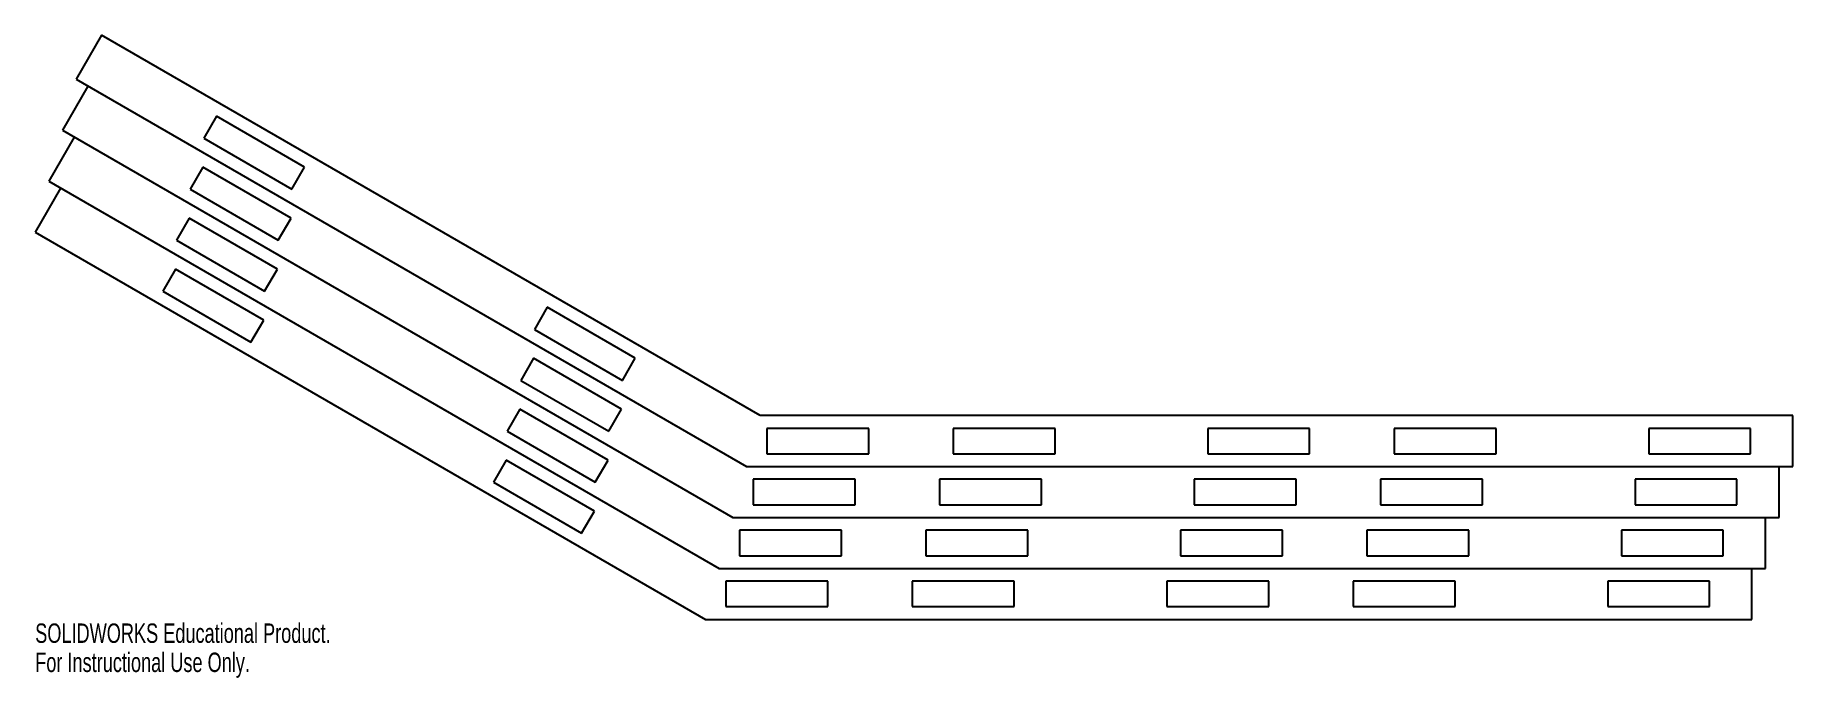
# Model space of a CAD drawing. Header units: inches. Extents: x -16.9 to 0.4, y -0.8 to 5.5.
import ezdxf

# ---------------------------------------------------------------- set-up
doc = ezdxf.new("R2010")
doc.units = ezdxf.units.IN
doc.header["$MEASUREMENT"] = 0
doc.styles.add('SLDTEXTSTYLE0', font='TXT', dxfattribs={"width": 0.7})

msp = doc.modelspace()

# ---------------------------------------------------------------- linework, layer by layer
at = {"color": 7, "linetype": 'Continuous', "lineweight": 25}
for p, q in [((-16.207, 5.483), (-16.457, 5.05)), ((-9.74, 1.75), (-16.207, 5.483)), ((-16.457, 5.05), (-9.874, 1.25)), ((-16.341, 4.983), (-16.591, 4.55)), ((-15.078, 4.688), (-15.203, 4.471)), ((-14.212, 4.188), (-15.078, 4.688)), ((-16.591, 4.55), (-10.008, 0.75)), ((-16.475, 4.483), (-16.725, 4.05)), ((-15.203, 4.471), (-14.337, 3.971)), ((-15.212, 4.188), (-15.337, 3.971)), ((-14.346, 3.688), (-15.212, 4.188)), ((-14.337, 3.971), (-14.212, 4.188)), ((-16.608, 3.983), (-16.858, 3.55)), ((-16.725, 4.05), (-10.142, 0.25)), ((-15.337, 3.971), (-14.471, 3.471)), ((-15.346, 3.688), (-15.471, 3.471)), ((-14.48, 3.188), (-15.346, 3.688)), ((-14.471, 3.471), (-14.346, 3.688)), ((-16.858, 3.55), (-10.276, -0.25)), ((-15.471, 3.471), (-14.605, 2.971)), ((-15.48, 3.188), (-15.605, 2.971)), ((-14.614, 2.688), (-15.48, 3.188)), ((-14.605, 2.971), (-14.48, 3.188)), ((-15.605, 2.971), (-14.739, 2.471)), ((-11.831, 2.813), (-11.956, 2.596)), ((-10.965, 2.313), (-11.831, 2.813)), ((-14.739, 2.471), (-14.614, 2.688)), ((-11.956, 2.596), (-11.09, 2.096)), ((-11.965, 2.313), (-12.09, 2.096)), ((-11.099, 1.813), (-11.965, 2.313)), ((-11.09, 2.096), (-10.965, 2.313)), ((-12.09, 2.096), (-11.224, 1.596)), ((-12.099, 1.813), (-12.224, 1.596)), ((-11.233, 1.313), (-12.099, 1.813)), ((-11.224, 1.596), (-11.099, 1.813)), ((0.402, 1.75), (-9.74, 1.75)), ((0.402, 1.25), (0.402, 1.75)), ((-12.224, 1.596), (-11.358, 1.096)), ((-8.673, 1.625), (-9.673, 1.625)), ((-9.673, 1.625), (-9.673, 1.375)), ((-8.673, 1.375), (-8.673, 1.625)), ((-6.843, 1.625), (-7.843, 1.625)), ((-7.843, 1.625), (-7.843, 1.375)), ((-6.843, 1.375), (-6.843, 1.625)), ((-4.343, 1.625), (-5.343, 1.625)), ((-5.343, 1.625), (-5.343, 1.375)), ((-4.343, 1.375), (-4.343, 1.625)), ((-2.513, 1.625), (-3.513, 1.625)), ((-3.513, 1.625), (-3.513, 1.375)), ((-2.513, 1.375), (-2.513, 1.625)), ((-0.013, 1.625), (-1.013, 1.625)), ((-1.013, 1.625), (-1.013, 1.375)), ((-0.013, 1.375), (-0.013, 1.625)), ((-12.233, 1.313), (-12.358, 1.096)), ((-11.367, 0.813), (-12.233, 1.313)), ((-11.358, 1.096), (-11.233, 1.313)), ((-9.874, 1.25), (0.402, 1.25)), ((-9.673, 1.375), (-8.673, 1.375)), ((-7.843, 1.375), (-6.843, 1.375)), ((-5.343, 1.375), (-4.343, 1.375)), ((-3.513, 1.375), (-2.513, 1.375)), ((-1.013, 1.375), (-0.013, 1.375)), ((0.268, 0.75), (0.268, 1.25)), ((-12.358, 1.096), (-11.492, 0.596)), ((-8.807, 1.125), (-9.807, 1.125)), ((-9.807, 1.125), (-9.807, 0.875)), ((-8.807, 0.875), (-8.807, 1.125)), ((-6.977, 1.125), (-7.977, 1.125)), ((-7.977, 1.125), (-7.977, 0.875)), ((-6.977, 0.875), (-6.977, 1.125)), ((-4.477, 1.125), (-5.477, 1.125)), ((-5.477, 1.125), (-5.477, 0.875)), ((-4.477, 0.875), (-4.477, 1.125)), ((-2.647, 1.125), (-3.647, 1.125)), ((-3.647, 1.125), (-3.647, 0.875)), ((-2.647, 0.875), (-2.647, 1.125)), ((-0.147, 1.125), (-1.147, 1.125)), ((-1.147, 1.125), (-1.147, 0.875)), ((-0.147, 0.875), (-0.147, 1.125)), ((-9.807, 0.875), (-8.807, 0.875)), ((-7.977, 0.875), (-6.977, 0.875)), ((-5.477, 0.875), (-4.477, 0.875)), ((-3.647, 0.875), (-2.647, 0.875)), ((-1.147, 0.875), (-0.147, 0.875)), ((-11.492, 0.596), (-11.367, 0.813)), ((-10.008, 0.75), (0.268, 0.75)), ((0.134, 0.25), (0.134, 0.75)), ((-8.941, 0.625), (-9.941, 0.625)), ((-9.941, 0.625), (-9.941, 0.375)), ((-8.941, 0.375), (-8.941, 0.625)), ((-7.111, 0.625), (-8.111, 0.625)), ((-8.111, 0.625), (-8.111, 0.375)), ((-7.111, 0.375), (-7.111, 0.625)), ((-4.611, 0.625), (-5.611, 0.625)), ((-5.611, 0.625), (-5.611, 0.375)), ((-4.611, 0.375), (-4.611, 0.625)), ((-2.781, 0.625), (-3.781, 0.625)), ((-3.781, 0.625), (-3.781, 0.375)), ((-2.781, 0.375), (-2.781, 0.625)), ((-0.281, 0.625), (-1.281, 0.625)), ((-1.281, 0.625), (-1.281, 0.375)), ((-0.281, 0.375), (-0.281, 0.625)), ((-9.941, 0.375), (-8.941, 0.375)), ((-8.111, 0.375), (-7.111, 0.375)), ((-5.611, 0.375), (-4.611, 0.375)), ((-3.781, 0.375), (-2.781, 0.375)), ((-1.281, 0.375), (-0.281, 0.375)), ((-10.142, 0.25), (0.134, 0.25)), ((0, -0.25), (0, 0.25)), ((-9.075, 0.125), (-10.075, 0.125)), ((-10.075, 0.125), (-10.075, -0.125)), ((-9.075, -0.125), (-9.075, 0.125)), ((-7.245, 0.125), (-8.245, 0.125)), ((-8.245, 0.125), (-8.245, -0.125)), ((-7.245, -0.125), (-7.245, 0.125)), ((-4.745, 0.125), (-5.745, 0.125)), ((-5.745, 0.125), (-5.745, -0.125)), ((-4.745, -0.125), (-4.745, 0.125)), ((-3.915, 0.125), (-3.915, -0.125)), ((-2.915, 0.125), (-3.915, 0.125)), ((-2.915, -0.125), (-2.915, 0.125)), ((-0.415, 0.125), (-1.415, 0.125)), ((-1.415, 0.125), (-1.415, -0.125)), ((-0.415, -0.125), (-0.415, 0.125)), ((-10.075, -0.125), (-9.075, -0.125)), ((-8.245, -0.125), (-7.245, -0.125)), ((-5.745, -0.125), (-4.745, -0.125)), ((-3.915, -0.125), (-2.915, -0.125)), ((-1.415, -0.125), (-0.415, -0.125)), ((-10.276, -0.25), (0, -0.25))]:
    msp.add_line(p, q, dxfattribs=at)

# ---------------------------------------------------------------- texts
at = {"color": 7, "linetype": 'Continuous', "char_height": 0.1903, "attachment_point": 1, "style": 'SLDTEXTSTYLE0'}
for s, insert in [('SOLIDWORKS Educational Product.', (-16.858, -0.29)), ('For Instructional Use Only.', (-16.858, -0.576))]:
    msp.add_mtext(s, dxfattribs=dict(at, insert=insert))

doc.saveas('drawing.dxf')
